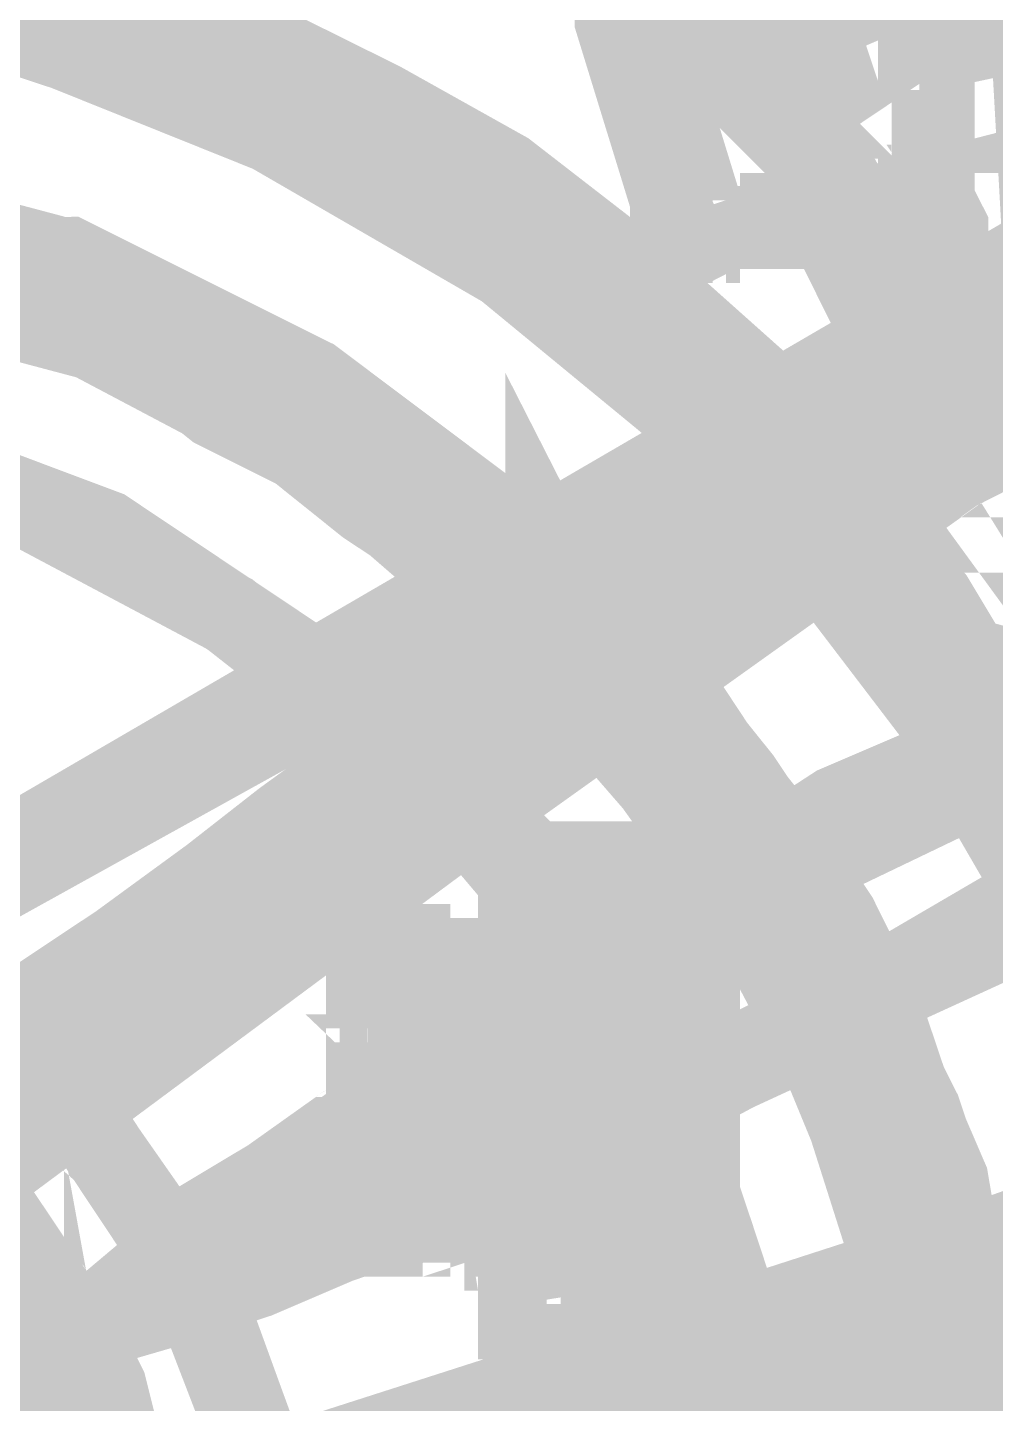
# Model space of a CAD drawing. Extents: x 0.1 to 11.6, y 0.3 to 16.2.
# Drawn here: x 8.1806 to 8.2975, y 14.7197 to 14.8859 of the extents above; entities that cross this region are included whole.
import ezdxf

# ---------------------------------------------------------------- set-up
doc = ezdxf.new("R2010")
doc.units = 0
doc.header["$MEASUREMENT"] = 0

msp = doc.modelspace()

# ---------------------------------------------------------------- linework, layer by layer
at = {"color": 0, "const_width": 0.01}
for points in [[(8.28, 14.915), (8.27832, 14.91), (8.27832, 14.9117), (8.27832, 14.9133), (8.27832, 14.915), (8.27832, 14.9167), (8.27832, 14.9183), (8.27832, 14.92), (8.28, 14.915)], [(8.32497, 14.8817), (8.32497, 14.8867), (8.31836, 14.89), (8.31999, 14.8883), (8.32167, 14.8867), (8.32335, 14.885), (8.32335, 14.8833), (8.32497, 14.8817)], [(8.32497, 14.875), (8.31836, 14.8733), (8.31999, 14.8733), (8.32167, 14.8733), (8.32167, 14.875), (8.32335, 14.875), (8.32335, 14.8767), (8.32335, 14.8783), (8.32497, 14.88), (8.32497, 14.8817), (8.32497, 14.875)], [(8.25999, 14.8617), (8.25999, 14.86), (8.26167, 14.86), (8.25999, 14.86), (8.25999, 14.8617)], [(8.30664, 14.8283), (8.31332, 14.8317), (8.31168, 14.8317), (8.31, 14.83), (8.31, 14.8283), (8.30832, 14.8283), (8.30832, 14.8267), (8.30664, 14.8267), (8.30664, 14.825), (8.30664, 14.8233), (8.30664, 14.8217), (8.30664, 14.82), (8.30832, 14.8183), (8.31, 14.8167), (8.31, 14.815), (8.31168, 14.815), (8.31332, 14.815), (8.30664, 14.8167), (8.30664, 14.8233), (8.30664, 14.8283)], [(8.24333, 14.78), (8.24164, 14.78), (8.24001, 14.78), (8.24001, 14.7817), (8.24001, 14.7833), (8.24164, 14.7833), (8.24164, 14.785), (8.24333, 14.7833), (8.24501, 14.7833), (8.24501, 14.7817), (8.24501, 14.78), (8.24333, 14.78)], [(8.24001, 14.775), (8.24001, 14.78), (8.24001, 14.7783), (8.24164, 14.7783), (8.24333, 14.7783), (8.24501, 14.78), (8.24501, 14.7817), (8.24501, 14.7833), (8.24501, 14.785), (8.24669, 14.785), (8.24832, 14.785), (8.25, 14.785), (8.25, 14.7833), (8.25, 14.775), (8.25, 14.7733), (8.24832, 14.7733), (8.24501, 14.7733), (8.24001, 14.7733), (8.24001, 14.775)], [(8.22499, 14.77), (8.22499, 14.7717), (8.22667, 14.7717), (8.22667, 14.7733), (8.22331, 14.7733), (8.22168, 14.7733), (8.22168, 14.7717), (8.22331, 14.7717), (8.22331, 14.77), (8.22168, 14.77), (8.22168, 14.7717), (8.22168, 14.7733), (8.22168, 14.775), (8.22331, 14.775), (8.22499, 14.775), (8.22667, 14.775), (8.22667, 14.7733), (8.22835, 14.7733), (8.22835, 14.7717), (8.22835, 14.77), (8.22667, 14.77), (8.22499, 14.77)], [(8.23335, 14.7633), (8.23503, 14.765), (8.23503, 14.7633), (8.23503, 14.7617), (8.23335, 14.7617), (8.23167, 14.7617), (8.23335, 14.7633)], [(8.23335, 14.7633), (8.23167, 14.7633), (8.23167, 14.765), (8.23335, 14.7633)], [(8.23335, 14.7683), (8.23167, 14.7683), (8.22999, 14.7683), (8.22999, 14.77), (8.23335, 14.77), (8.23335, 14.7717), (8.23167, 14.7717), (8.22999, 14.7717), (8.22999, 14.7733), (8.23335, 14.7733), (8.23503, 14.7733), (8.23503, 14.7717), (8.23503, 14.77), (8.23503, 14.7683), (8.23335, 14.7683), (8.23503, 14.7683), (8.23503, 14.7667), (8.23335, 14.7667), (8.23167, 14.7667), (8.22999, 14.7667), (8.22999, 14.7683), (8.23335, 14.7683)], [(8.24501, 14.7717), (8.24669, 14.7717), (8.24669, 14.77), (8.24669, 14.7717), (8.24501, 14.7717)], [(8.22667, 14.7617), (8.22499, 14.7617), (8.22499, 14.7633), (8.22667, 14.7617)], [(8.25, 14.77), (8.25, 14.7683), (8.25, 14.7667), (8.25, 14.765), (8.24832, 14.7633), (8.24669, 14.7633), (8.24501, 14.7633), (8.24501, 14.765), (8.24501, 14.7633), (8.24333, 14.7633), (8.24164, 14.7633), (8.24001, 14.7633), (8.24001, 14.765), (8.24001, 14.7683), (8.24001, 14.77), (8.24501, 14.77), (8.25, 14.77)], [(8.24669, 14.77), (8.24501, 14.77), (8.24669, 14.77)], [(8.22331, 14.7683), (8.22168, 14.7683), (8.22168, 14.7667), (8.22168, 14.765), (8.22168, 14.7667), (8.22168, 14.7683), (8.22331, 14.7683), (8.22499, 14.7683), (8.22667, 14.7683), (8.22667, 14.7667), (8.22499, 14.7667), (8.22499, 14.765), (8.22331, 14.765), (8.22331, 14.7667), (8.22331, 14.7683)], [(8.22331, 14.7667), (8.22331, 14.7683), (8.22499, 14.7683), (8.22499, 14.7667), (8.22331, 14.7667)], [(8.23665, 14.7683), (8.23833, 14.7683), (8.23665, 14.7683)], [(8.23833, 14.7683), (8.23833, 14.7667), (8.23665, 14.7667), (8.23833, 14.7667), (8.23833, 14.7683)], [(8.24333, 14.7683), (8.24164, 14.7683), (8.24164, 14.7667), (8.24164, 14.765), (8.24333, 14.765), (8.24333, 14.7667), (8.24501, 14.7667), (8.24501, 14.7683), (8.24333, 14.7683)], [(8.24832, 14.7667), (8.24832, 14.7683), (8.24669, 14.7683), (8.24501, 14.7683), (8.24501, 14.7667), (8.24669, 14.7667), (8.24832, 14.7667)], [(8.22331, 14.7633), (8.22168, 14.7633), (8.22168, 14.765), (8.22331, 14.765), (8.22667, 14.765), (8.22667, 14.7633), (8.22499, 14.7633), (8.22331, 14.7633)], [(8.22331, 14.7567), (8.22499, 14.7567), (8.22331, 14.7567), (8.22499, 14.7567), (8.22667, 14.7583), (8.22667, 14.7567), (8.22499, 14.7567), (8.22667, 14.7567), (8.22667, 14.755), (8.22499, 14.755), (8.22168, 14.755), (8.22168, 14.7567), (8.22331, 14.7567)], [(8.23167, 14.7633), (8.23335, 14.7617), (8.23167, 14.7633)], [(8.23665, 14.7633), (8.23665, 14.7617), (8.23503, 14.7617), (8.23665, 14.7617), (8.23665, 14.7633)], [(8.23833, 14.7633), (8.23833, 14.7617), (8.23833, 14.7633)], [(8.23167, 14.7617), (8.23335, 14.7617), (8.23167, 14.7617)], [(8.23503, 14.7617), (8.23335, 14.7617), (8.23503, 14.7617)], [(8.23503, 14.7617), (8.23503, 14.76), (8.23503, 14.7617)], [(8.23665, 14.76), (8.23665, 14.7617), (8.23665, 14.76)], [(8.23833, 14.7617), (8.23665, 14.76), (8.23833, 14.7617)], [(8.24001, 14.76), (8.24001, 14.7617), (8.24501, 14.7617), (8.25, 14.7617), (8.25, 14.76), (8.24501, 14.76), (8.24001, 14.76)], [(8.24001, 14.76), (8.24001, 14.7617), (8.24164, 14.7617), (8.24333, 14.7617), (8.24164, 14.7617), (8.24001, 14.7617), (8.24001, 14.76)], [(8.24333, 14.7617), (8.24164, 14.76), (8.24333, 14.7617)], [(8.24333, 14.76), (8.24333, 14.7617), (8.24333, 14.76)], [(8.24333, 14.7617), (8.24501, 14.7617), (8.24333, 14.7617)], [(8.24501, 14.7617), (8.24669, 14.7617), (8.24669, 14.76), (8.24669, 14.7617), (8.24501, 14.7617)], [(8.22999, 14.7567), (8.23167, 14.7567), (8.22999, 14.7567), (8.22999, 14.7583), (8.22999, 14.76), (8.23167, 14.76), (8.23335, 14.76), (8.23503, 14.76), (8.23503, 14.7583), (8.23503, 14.7567), (8.23665, 14.7567), (8.23335, 14.7567), (8.22999, 14.7567)], [(8.23335, 14.76), (8.23167, 14.76), (8.23335, 14.76)], [(8.23503, 14.76), (8.23335, 14.76), (8.23503, 14.76)], [(8.24164, 14.7583), (8.24001, 14.76), (8.24164, 14.7583)], [(8.24164, 14.76), (8.24333, 14.76), (8.24164, 14.76)], [(8.24669, 14.76), (8.24669, 14.7583), (8.24669, 14.76)], [(8.23335, 14.7583), (8.23335, 14.7567), (8.23167, 14.7567), (8.23167, 14.7583), (8.23335, 14.7583)], [(8.23665, 14.7583), (8.23833, 14.7583), (8.23665, 14.7583)], [(8.23833, 14.7583), (8.23833, 14.7567), (8.23665, 14.7567), (8.23833, 14.7567), (8.23833, 14.7583)], [(8.24164, 14.7533), (8.24164, 14.7517), (8.24164, 14.75), (8.24001, 14.7483), (8.24001, 14.7517), (8.24001, 14.7533), (8.24001, 14.755), (8.24164, 14.755), (8.24333, 14.755), (8.24501, 14.755), (8.24669, 14.755), (8.24669, 14.7533), (8.24501, 14.7517), (8.24501, 14.7533), (8.24333, 14.7533), (8.24164, 14.7533)], [(8.24001, 14.7567), (8.24001, 14.7583), (8.24501, 14.7583), (8.24669, 14.7583), (8.24669, 14.7567), (8.24333, 14.7567), (8.24001, 14.7567)], [(8.24333, 14.7583), (8.24164, 14.7583), (8.24333, 14.7583)], [(8.24501, 14.7583), (8.24333, 14.7583), (8.24501, 14.7583)], [(8.24669, 14.7583), (8.24501, 14.7583), (8.24669, 14.7583)], [(8.25, 14.7583), (8.25, 14.7567), (8.24832, 14.7567), (8.24832, 14.7583), (8.25, 14.7583)], [(8.23335, 14.755), (8.23167, 14.755), (8.23167, 14.7533), (8.23167, 14.7517), (8.22999, 14.7517), (8.22999, 14.7533), (8.22999, 14.755), (8.23167, 14.755), (8.23167, 14.7567), (8.23335, 14.7567), (8.23335, 14.755), (8.23503, 14.755), (8.23503, 14.7533), (8.23503, 14.7517), (8.23335, 14.7517), (8.23335, 14.7533), (8.23335, 14.755)], [(8.23167, 14.7567), (8.23335, 14.7567), (8.23503, 14.7567), (8.23167, 14.7567)], [(8.23503, 14.7567), (8.23665, 14.7567), (8.23503, 14.7567)], [(8.23665, 14.7567), (8.23833, 14.755), (8.23665, 14.7567)], [(8.24001, 14.755), (8.24164, 14.755), (8.24164, 14.7567), (8.24164, 14.755), (8.24001, 14.755)], [(8.23335, 14.7533), (8.23335, 14.755), (8.23335, 14.7533)], [(8.23503, 14.7533), (8.23665, 14.7533), (8.23665, 14.755), (8.23665, 14.7533), (8.23503, 14.7533)], [(8.23833, 14.755), (8.23665, 14.7533), (8.23833, 14.755)], [(8.24333, 14.7533), (8.24164, 14.7533), (8.24001, 14.7533), (8.24001, 14.755), (8.24001, 14.7533), (8.24164, 14.7533), (8.24333, 14.7533)], [(8.24333, 14.755), (8.24164, 14.755), (8.24333, 14.755)], [(8.24501, 14.755), (8.24333, 14.755), (8.24501, 14.755)], [(8.24669, 14.755), (8.24669, 14.7533), (8.24501, 14.7533), (8.24669, 14.7533), (8.24669, 14.755)], [(8.22331, 14.7533), (8.22499, 14.7533), (8.22667, 14.7517), (8.22667, 14.75), (8.22499, 14.75), (8.22331, 14.75), (8.22168, 14.75), (8.22168, 14.7517), (8.22168, 14.7533), (8.22331, 14.7533), (8.22331, 14.7517), (8.22331, 14.7533)], [(8.22168, 14.7517), (8.22168, 14.7533), (8.22168, 14.7517), (8.22331, 14.7517), (8.22168, 14.7517)], [(8.23167, 14.7467), (8.23167, 14.7483), (8.23335, 14.7483), (8.23167, 14.7467)], [(8.24501, 14.7533), (8.24333, 14.7533), (8.24501, 14.7533)], [(8.22499, 14.7517), (8.22331, 14.7517), (8.22499, 14.7517)], [(8.24501, 14.7517), (8.24669, 14.7517), (8.24501, 14.7517)], [(8.24001, 14.73), (8.24001, 14.7333), (8.24001, 14.735), (8.24001, 14.7367), (8.24164, 14.7367), (8.24333, 14.7367), (8.24501, 14.7367), (8.24669, 14.735), (8.24669, 14.7333), (8.24669, 14.7317), (8.24669, 14.73), (8.24501, 14.73), (8.24333, 14.73), (8.24164, 14.7333), (8.24164, 14.73), (8.24001, 14.73)], [(8.24333, 14.75), (8.24164, 14.75), (8.24333, 14.75)], [(8.24333, 14.75), (8.24501, 14.75), (8.24333, 14.75)], [(8.24669, 14.75), (8.24669, 14.7483), (8.24669, 14.75)], [(8.22168, 14.7483), (8.22331, 14.7483), (8.22667, 14.7483), (8.22667, 14.7467), (8.22499, 14.7467), (8.22667, 14.745), (8.22499, 14.745), (8.22168, 14.745), (8.22331, 14.745), (8.22499, 14.745), (8.22499, 14.7467), (8.22331, 14.7467), (8.22168, 14.7467), (8.22168, 14.7483)], [(8.22168, 14.7417), (8.22, 14.7417), (8.22, 14.7433), (8.22168, 14.7433), (8.22331, 14.7433), (8.22667, 14.745), (8.22667, 14.7433), (8.22168, 14.7417)], [(8.23335, 14.7467), (8.22999, 14.7467), (8.22999, 14.7483), (8.23335, 14.7483), (8.23503, 14.7483), (8.23503, 14.7467), (8.23503, 14.7483), (8.23665, 14.7483), (8.23503, 14.7467), (8.23335, 14.7467)], [(8.23503, 14.7483), (8.23665, 14.7483), (8.23503, 14.7483)], [(8.24001, 14.7417), (8.24001, 14.7433), (8.24164, 14.745), (8.24333, 14.745), (8.24501, 14.745), (8.24669, 14.745), (8.24669, 14.7433), (8.24669, 14.7417), (8.24501, 14.7433), (8.24333, 14.7433), (8.24164, 14.7417), (8.24001, 14.7417)], [(8.24001, 14.745), (8.24001, 14.7467), (8.24001, 14.7483), (8.24501, 14.7483), (8.25, 14.7483), (8.25, 14.7467), (8.25, 14.745), (8.24001, 14.745)], [(8.24669, 14.7483), (8.24501, 14.7483), (8.24669, 14.7483)], [(8.23503, 14.7467), (8.23665, 14.7467), (8.23503, 14.7467)], [(8.23833, 14.7467), (8.23833, 14.745), (8.23665, 14.745), (8.23833, 14.745), (8.23833, 14.7467)], [(8.23665, 14.7467), (8.23665, 14.745), (8.23665, 14.7467)], [(8.24669, 14.7467), (8.24669, 14.745), (8.24501, 14.745), (8.24669, 14.745), (8.24669, 14.7467)], [(8.24501, 14.745), (8.24501, 14.7467), (8.24501, 14.745)], [(8.24501, 14.7467), (8.24669, 14.7467), (8.24501, 14.7467)], [(8.23503, 14.7433), (8.23503, 14.7417), (8.23335, 14.7417), (8.23167, 14.7417), (8.22999, 14.7417), (8.22999, 14.7433), (8.23335, 14.7433), (8.23335, 14.745), (8.23503, 14.745), (8.23503, 14.7433)], [(8.23167, 14.745), (8.22999, 14.745), (8.23167, 14.745)], [(8.23335, 14.7433), (8.23335, 14.745), (8.23335, 14.7433)], [(8.23665, 14.745), (8.23503, 14.745), (8.23665, 14.745)], [(8.23665, 14.7433), (8.23833, 14.7433), (8.23833, 14.7417), (8.24001, 14.7417), (8.23833, 14.7433), (8.23665, 14.7433)], [(8.23503, 14.7433), (8.23335, 14.7433), (8.23503, 14.7433)], [(8.24501, 14.7417), (8.24501, 14.7433), (8.24501, 14.7417)], [(8.23167, 14.74), (8.23167, 14.7417), (8.23335, 14.7417), (8.23167, 14.7417), (8.23167, 14.74)], [(8.23503, 14.7417), (8.23335, 14.7417), (8.23503, 14.7417)], [(8.24001, 14.7417), (8.24001, 14.74), (8.23833, 14.74), (8.23833, 14.7383), (8.23665, 14.7383), (8.23503, 14.7383), (8.23665, 14.7383), (8.23833, 14.74), (8.24001, 14.74), (8.24001, 14.7417)], [(8.23833, 14.74), (8.23833, 14.7417), (8.23833, 14.74)], [(8.23335, 14.7383), (8.23335, 14.74), (8.23167, 14.74), (8.23335, 14.74), (8.23335, 14.7383)], [(8.23335, 14.74), (8.23665, 14.74), (8.23335, 14.74)], [(8.23665, 14.74), (8.23833, 14.74), (8.23665, 14.74)], [(8.24001, 14.7383), (8.24001, 14.74), (8.24501, 14.74), (8.25, 14.74), (8.25, 14.7383), (8.24501, 14.7383), (8.24001, 14.7383)], [(8.23503, 14.7383), (8.23335, 14.7383), (8.23503, 14.7383)], [(8.24501, 14.7317), (8.24501, 14.7333), (8.24501, 14.7317)]]:
    msp.add_lwpolyline(points, close=True, dxfattribs=at)
for points in [[(8.27832, 14.9083), (8.27832, 14.91), (8.28, 14.905)], [(8.17503, 14.7483), (8.34999, 14.8733), (8.34999, 14.8767), (8.34999, 14.88), (8.34999, 14.8833), (8.34999, 14.885), (8.34999, 14.88), (8.35667, 14.8767), (8.35335, 14.8783), (8.34999, 14.88), (8.35667, 14.885), (8.35335, 14.8817), (8.34999, 14.88), (8.29833, 14.85), (8.27832, 14.8367), (8.25999, 14.8233), (8.24333, 14.8117), (8.22835, 14.8017), (8.215, 14.7917), (8.19, 14.7733), (8.16835, 14.7567)], [(8.33501, 14.8767), (8.33333, 14.9183), (8.33165, 14.9167), (8.33003, 14.9167), (8.32835, 14.9167), (8.32667, 14.915), (8.32335, 14.9133), (8.31836, 14.91), (8.315, 14.9083), (8.31332, 14.9067), (8.31, 14.905), (8.30832, 14.9017), (8.30501, 14.9), (8.30333, 14.8983), (8.30333, 14.8967), (8.30165, 14.895), (8.30165, 14.8933), (8.30165, 14.8917), (8.30165, 14.89), (8.30333, 14.86)], [(8.28999, 14.8833), (8.31332, 14.8883), (8.315, 14.8883), (8.31836, 14.89), (8.31999, 14.8917), (8.32167, 14.8933), (8.32335, 14.895), (8.32335, 14.8967), (8.32497, 14.9), (8.32497, 14.9017)], [(7.91835, 14.695), (7.91997, 14.695), (7.92333, 14.73), (7.93164, 14.765), (7.94667, 14.7967), (7.96832, 14.8267), (7.99333, 14.8517), (8.02165, 14.8717), (8.05501, 14.8867), (8.09, 14.8967), (8.125, 14.9), (8.16, 14.8967), (8.19499, 14.8867), (8.22667, 14.8717), (8.25667, 14.8517), (8.28168, 14.8267), (8.30165, 14.7967), (8.31836, 14.765), (8.32667, 14.73), (8.33003, 14.695), (8.33165, 14.695)], [(8.28836, 14.8917), (8.28, 14.89), (8.27832, 14.8967), (8.28836, 14.8967), (8.28836, 14.8983)], [(8.17333, 14.895), (8.185, 14.89), (8.19667, 14.8867), (8.20833, 14.8817), (8.22, 14.8767), (8.22999, 14.8717), (8.24001, 14.8633), (8.25, 14.8567), (8.25999, 14.8483), (8.26833, 14.84), (8.26833, 14.8383)], [(8.13499, 14.8933), (8.16997, 14.8883), (8.20503, 14.8767), (8.23665, 14.8583), (8.26497, 14.835), (8.27333, 14.8267), (8.28168, 14.8167), (8.28836, 14.8067), (8.29497, 14.7967), (8.30165, 14.7867), (8.30664, 14.7767), (8.31, 14.765), (8.315, 14.7533), (8.31836, 14.7417), (8.31999, 14.7317)], [(8.27001, 14.84), (8.26833, 14.8433), (8.25331, 14.8567), (8.23833, 14.8683), (8.22331, 14.8767), (8.21001, 14.8833), (8.19667, 14.8883), (8.185, 14.8933)], [(8.29833, 14.8933), (8.28999, 14.8933), (8.28999, 14.865), (8.29167, 14.8617), (8.29167, 14.86), (8.29167, 14.8567), (8.29497, 14.855)], [(8.15668, 14.4983), (8.19168, 14.5067), (8.22331, 14.5217), (8.25331, 14.5433), (8.27832, 14.5683), (8.29833, 14.5983), (8.31332, 14.6317), (8.32167, 14.6667), (8.32335, 14.7017), (8.31836, 14.7383), (8.30832, 14.7717), (8.28999, 14.8033), (8.26833, 14.8317), (8.24164, 14.855), (8.21001, 14.8733), (8.17665, 14.8867), (8.14165, 14.8917)], [(8.29167, 14.8517), (8.28168, 14.8667), (8.28, 14.8667), (8.28, 14.8683), (8.25836, 14.89), (8.25667, 14.8917), (8.25499, 14.8917), (8.25331, 14.89), (8.25168, 14.89), (8.25168, 14.8883), (8.25168, 14.8867), (8.25836, 14.865)], [(8.28999, 14.8917), (8.28331, 14.89), (8.28168, 14.89), (8.28, 14.89), (8.28, 14.8883), (8.26833, 14.8833), (8.27165, 14.8767)], [(8.26497, 14.8617), (8.26167, 14.86), (8.25999, 14.86), (8.25999, 14.8617), (8.25836, 14.8617), (8.25836, 14.865), (8.25836, 14.8633), (8.25999, 14.8617), (8.26167, 14.8617), (8.26335, 14.8617), (8.26497, 14.8617), (8.27501, 14.8617), (8.27669, 14.8617), (8.27832, 14.86), (8.28331, 14.85), (8.28668, 14.8517), (8.28, 14.8617), (8.27832, 14.8617), (8.27832, 14.8633), (8.27669, 14.8633), (8.27501, 14.8633), (8.26497, 14.8633), (8.26335, 14.8633), (8.26167, 14.8633), (8.26167, 14.865), (8.25499, 14.8867), (8.25499, 14.8883), (8.25667, 14.8883), (8.25667, 14.89), (8.25667, 14.8883), (8.27832, 14.8667), (8.27832, 14.865), (8.28, 14.865), (8.28836, 14.85)], [(8.09831, 14.74), (8.34169, 14.8817), (8.34999, 14.885), (8.34999, 14.875), (8.34999, 14.865), (8.34999, 14.8533), (8.34999, 14.8433), (8.34999, 14.83), (8.34999, 14.8183), (8.34999, 14.83), (8.34999, 14.8417), (8.34999, 14.8533), (8.34999, 14.865), (8.34999, 14.875), (8.34999, 14.885), (8.34831, 14.8883), (8.34169, 14.8883)], [(8.35667, 14.8883), (8.34999, 14.885), (8.34332, 14.88), (8.16835, 14.7567), (8.15831, 14.745), (8.15332, 14.7317), (8.155, 14.7183), (8.16336, 14.705), (8.17503, 14.6967), (8.18832, 14.6933)], [(8.16835, 14.7567), (8.22835, 14.8), (8.28836, 14.8417), (8.34999, 14.885), (8.35499, 14.8883)], [(8.15668, 14.7167), (8.15668, 14.7183), (8.155, 14.725), (8.155, 14.73), (8.15668, 14.7367), (8.15831, 14.7417), (8.16, 14.7467), (8.16499, 14.7517), (8.16835, 14.755), (8.34999, 14.885)], [(8.28999, 14.885), (8.285, 14.8833), (8.28331, 14.8833), (8.28331, 14.8817), (8.27333, 14.875)], [(8.34999, 14.88), (8.28999, 14.845), (8.26833, 14.83), (8.24832, 14.8167), (8.22999, 14.8033), (8.21164, 14.79), (8.19667, 14.7783), (8.18164, 14.7683), (8.16667, 14.7567)], [(8.34169, 14.8817), (8.25331, 14.82), (8.16667, 14.7567), (8.15668, 14.7467), (8.15169, 14.7333), (8.15332, 14.7183), (8.16168, 14.705), (8.17333, 14.6967), (8.18668, 14.695)], [(8.34999, 14.8733), (8.29167, 14.8317), (8.23335, 14.79), (8.17503, 14.7467), (8.17333, 14.75), (8.17165, 14.7517), (8.16835, 14.755), (8.16667, 14.7567), (8.16835, 14.7567), (8.15831, 14.745), (8.155, 14.7333), (8.155, 14.7183), (8.16168, 14.7067), (8.17333, 14.6983), (8.18668, 14.6967)], [(8.15169, 14.8667), (8.18332, 14.8583), (8.215, 14.8433), (8.24164, 14.8233), (8.215, 14.8433), (8.185, 14.8583), (8.15169, 14.8667)], [(8.25999, 14.865), (8.26167, 14.865)], [(8.25836, 14.8617), (8.25999, 14.8617), (8.26167, 14.8617), (8.26167, 14.86)], [(8.26167, 14.86), (8.25999, 14.86), (8.25999, 14.8617)], [(8.29167, 14.7183), (8.29167, 14.7217), (8.28836, 14.7333), (8.28668, 14.7433), (8.28168, 14.755), (8.27832, 14.765), (8.27333, 14.775), (8.26665, 14.7833), (8.26167, 14.7933), (8.25499, 14.8017), (8.24669, 14.81), (8.23833, 14.8183), (8.23665, 14.82), (8.21164, 14.8383), (8.18164, 14.8533), (8.15169, 14.86)], [(8.16835, 14.86), (8.17833, 14.855), (8.18832, 14.8517), (8.19835, 14.8483), (8.21001, 14.8417), (8.21832, 14.8367), (8.22667, 14.8283), (8.23503, 14.8233), (8.23665, 14.8217)], [(8.26167, 14.86), (8.26335, 14.86)], [(8.26497, 14.86), (8.26665, 14.86)], [(8.15668, 14.5317), (8.18832, 14.54), (8.21669, 14.5567), (8.24164, 14.5767), (8.26335, 14.6017), (8.27832, 14.63), (8.28836, 14.6617), (8.29167, 14.695), (8.28836, 14.7267), (8.27832, 14.7583), (8.26335, 14.7867), (8.24164, 14.8117), (8.21669, 14.8333), (8.18832, 14.8483), (8.15668, 14.8567)], [(8.23335, 14.8183), (8.23167, 14.8217), (8.22168, 14.8283), (8.21332, 14.835), (8.20335, 14.84), (8.19499, 14.8467), (8.185, 14.85), (8.17333, 14.8533)], [(8.17503, 14.8533), (8.18668, 14.85), (8.19667, 14.8467), (8.20665, 14.84), (8.215, 14.835), (8.22336, 14.8283), (8.23335, 14.8217), (8.23503, 14.82)], [(8.29665, 14.8533), (8.29833, 14.8517), (8.30165, 14.8517), (8.30501, 14.8517), (8.30832, 14.8517)], [(8.29167, 14.8517), (8.31332, 14.8167)], [(8.09999, 14.74), (8.29833, 14.85)], [(8.28836, 14.85), (8.31, 14.815), (8.315, 14.81), (8.32167, 14.81), (8.32835, 14.815), (8.33003, 14.82), (8.33003, 14.8217)], [(8.32667, 14.735), (8.32497, 14.745), (8.31999, 14.76), (8.315, 14.775), (8.30832, 14.79), (8.29665, 14.81), (8.28331, 14.8283), (8.27165, 14.84)], [(8.29833, 14.6867), (8.29665, 14.72), (8.29665, 14.7217), (8.29497, 14.7333), (8.29167, 14.745), (8.28836, 14.755), (8.28331, 14.765), (8.27832, 14.775), (8.27333, 14.785), (8.26665, 14.795), (8.25999, 14.8033), (8.25331, 14.8117), (8.24501, 14.82), (8.24333, 14.8233), (8.24333, 14.8217), (8.25168, 14.815), (8.25836, 14.8067), (8.26497, 14.7967), (8.27165, 14.7883), (8.27832, 14.7783), (8.28331, 14.7683), (8.28668, 14.7583), (8.29167, 14.7467), (8.29335, 14.7367), (8.29665, 14.725), (8.29665, 14.7217), (8.29665, 14.715), (8.29833, 14.7033)], [(8.32667, 14.735), (8.31836, 14.7633), (8.30501, 14.7917), (8.28999, 14.8167), (8.27001, 14.8383)], [(8.15332, 14.5517), (8.18001, 14.56), (8.20503, 14.5733), (8.22835, 14.5917), (8.24669, 14.6133), (8.25999, 14.6383), (8.26833, 14.665), (8.27001, 14.695), (8.26833, 14.7233), (8.25999, 14.75), (8.24669, 14.775), (8.22835, 14.7967), (8.20503, 14.815), (8.18001, 14.8283), (8.15332, 14.8367)], [(8.215, 14.8083), (8.19, 14.825), (8.16336, 14.835)], [(8.29335, 14.7183), (8.28668, 14.7467), (8.27501, 14.7733), (8.25836, 14.7983), (8.23833, 14.82)], [(8.24001, 14.7667), (8.24001, 14.7683), (8.24164, 14.7683), (8.24333, 14.7683), (8.24501, 14.77), (8.27832, 14.7917), (8.31332, 14.8067), (8.34999, 14.8183), (8.34999, 14.815), (8.34999, 14.8083), (8.34999, 14.7917), (8.34999, 14.7767), (8.34999, 14.7617), (8.34999, 14.7483), (8.34999, 14.7467), (8.35499, 14.745)], [(8.35667, 14.8183), (8.34999, 14.8183), (8.30664, 14.8), (8.26497, 14.78), (8.22499, 14.755), (8.18668, 14.7283), (8.18332, 14.7333), (8.18001, 14.7383), (8.17665, 14.7433), (8.17503, 14.7467)], [(8.17503, 14.7483), (8.17665, 14.7433), (8.18001, 14.7383), (8.18332, 14.7333), (8.18668, 14.7283), (8.22999, 14.7433), (8.27165, 14.7633), (8.31168, 14.7867), (8.34999, 14.8133), (8.34999, 14.8117), (8.34999, 14.8083)], [(8.28999, 14.7167), (8.28331, 14.745), (8.27165, 14.7733), (8.25499, 14.7967), (8.23503, 14.8183)], [(8.28999, 14.7167), (8.28331, 14.7467), (8.27165, 14.7733), (8.25667, 14.7967), (8.23665, 14.8183)], [(8.17333, 14.7117), (8.18001, 14.7067), (8.18668, 14.705), (8.19499, 14.7067), (8.24669, 14.7233), (8.29833, 14.74), (8.34999, 14.7583), (8.34999, 14.77), (8.34999, 14.7833), (8.34999, 14.7983), (8.34999, 14.8133), (8.35667, 14.8133), (8.34999, 14.8133)], [(8.31999, 14.81), (8.31, 14.805), (8.29833, 14.8), (8.28668, 14.7933), (8.27333, 14.7867), (8.25836, 14.7783)], [(8.21669, 14.8067), (8.22499, 14.8), (8.23167, 14.7933), (8.23833, 14.785), (8.24501, 14.7767), (8.25, 14.7683), (8.25499, 14.7583), (8.25999, 14.75), (8.26335, 14.74), (8.26665, 14.73), (8.26833, 14.72), (8.27001, 14.71), (8.27001, 14.7067)], [(8.19336, 14.71), (8.19168, 14.715), (8.19, 14.7217), (8.18668, 14.7283), (8.19336, 14.7333), (8.19997, 14.7383), (8.20833, 14.7433), (8.21164, 14.7467), (8.215, 14.7483), (8.21669, 14.75), (8.21832, 14.75), (8.22168, 14.7533), (8.22499, 14.755), (8.22835, 14.7567), (8.22999, 14.7583), (8.23335, 14.76), (8.23503, 14.7617), (8.23833, 14.7633), (8.24001, 14.765), (8.24164, 14.7667), (8.24333, 14.7667), (8.24501, 14.7683), (8.24669, 14.77), (8.24832, 14.77), (8.26167, 14.7783), (8.27165, 14.7833), (8.28, 14.7883), (8.28836, 14.7933), (8.29167, 14.795), (8.29665, 14.7967), (8.30165, 14.8), (8.30501, 14.8017)], [(8.19336, 14.71), (8.19168, 14.715), (8.19, 14.7217), (8.18668, 14.7283), (8.22999, 14.7433), (8.27333, 14.7633), (8.31332, 14.7867)], [(8.315, 14.7867), (8.30003, 14.7767), (8.28168, 14.7683), (8.25999, 14.7567), (8.25836, 14.7567), (8.25499, 14.7567), (8.25168, 14.7567), (8.25168, 14.755)], [(8.31, 14.785), (8.29833, 14.7783), (8.28331, 14.77), (8.26665, 14.7617), (8.24669, 14.7533), (8.24669, 14.75), (8.24669, 14.7483), (8.24501, 14.7483), (8.24501, 14.7517), (8.24164, 14.75), (8.24164, 14.7483), (8.24001, 14.7483), (8.23665, 14.7483), (8.23665, 14.7467), (8.23503, 14.7467), (8.23335, 14.7467), (8.23167, 14.745), (8.23503, 14.745), (8.23335, 14.745), (8.23167, 14.745), (8.22999, 14.745), (8.22667, 14.7433), (8.22331, 14.7417), (8.22168, 14.7417), (8.22331, 14.7417), (8.22667, 14.7417), (8.22667, 14.74), (8.22331, 14.74), (8.22168, 14.7417), (8.20335, 14.7333), (8.18668, 14.7283), (8.185, 14.73), (8.18332, 14.7333), (8.18164, 14.735), (8.17833, 14.7383), (8.17503, 14.7433)], [(8.25168, 14.7833), (8.25331, 14.7833)], [(8.25331, 14.7833), (8.25331, 14.78)], [(8.25331, 14.7783), (8.25331, 14.78), (8.25331, 14.7833)], [(8.25331, 14.7783), (8.25499, 14.7833)], [(8.25667, 14.7833), (8.25499, 14.7833), (8.25331, 14.7783)], [(8.25667, 14.7833), (8.25836, 14.7833)], [(8.25836, 14.7817), (8.25836, 14.7833), (8.25667, 14.7833)], [(8.25836, 14.7817), (8.25836, 14.7783), (8.25836, 14.7817), (8.25836, 14.7833)], [(8.25499, 14.77), (8.25331, 14.7717), (8.25168, 14.7733), (8.25168, 14.77)], [(8.25667, 14.7817), (8.25499, 14.7783), (8.25667, 14.7783)], [(8.25667, 14.7817), (8.25499, 14.7783)], [(8.25667, 14.7817), (8.25836, 14.7817)], [(8.25667, 14.7817), (8.25836, 14.7817)], [(8.25667, 14.78), (8.25667, 14.7817)], [(8.25331, 14.7783), (8.25331, 14.78)], [(8.25667, 14.7783), (8.25667, 14.78)], [(8.25499, 14.7783), (8.25667, 14.7783)], [(8.25836, 14.7783), (8.25667, 14.7767)], [(8.25667, 14.7767), (8.25836, 14.7767), (8.25836, 14.7783)], [(8.25836, 14.7783), (8.25999, 14.7783)], [(8.25836, 14.7783), (8.25999, 14.7783)], [(8.25836, 14.7783), (8.25836, 14.7767)], [(8.19835, 14.6967), (8.27333, 14.72), (8.34999, 14.7467), (8.14833, 14.65)], [(8.25331, 14.7767), (8.25168, 14.7767)], [(8.25168, 14.7767), (8.25331, 14.7767)], [(8.25499, 14.775), (8.25168, 14.7733), (8.25168, 14.775)], [(8.25667, 14.7767), (8.25499, 14.7767), (8.25331, 14.7767)], [(8.25836, 14.7767), (8.25667, 14.7767), (8.25499, 14.775)], [(8.24001, 14.765), (8.24001, 14.7667), (8.23665, 14.7633)], [(8.25168, 14.775), (8.25499, 14.775)], [(8.25499, 14.775), (8.25168, 14.775)], [(8.26167, 14.775), (8.26167, 14.7733), (8.25168, 14.7733)], [(8.26167, 14.7733), (8.26167, 14.775), (8.25499, 14.775)], [(8.25499, 14.775), (8.26167, 14.775)], [(8.15831, 14.7733), (8.17503, 14.7633), (8.19, 14.75), (8.20167, 14.7333), (8.20833, 14.715), (8.21001, 14.695), (8.21001, 14.6867), (8.21001, 14.6783), (8.20833, 14.6783)], [(8.22999, 14.7717), (8.23167, 14.7717), (8.23167, 14.7733)], [(8.23833, 14.7733), (8.23503, 14.7733), (8.23167, 14.7733), (8.23167, 14.7717), (8.22999, 14.7717)], [(8.23833, 14.7733), (8.23503, 14.7717), (8.23335, 14.7717)], [(8.23833, 14.7733), (8.24001, 14.7733)], [(8.25168, 14.7733), (8.24669, 14.77)], [(8.25168, 14.7733), (8.26167, 14.7733)], [(8.25499, 14.7683), (8.25331, 14.7683), (8.25168, 14.77), (8.25168, 14.7717), (8.25168, 14.7733)], [(8.25836, 14.7717), (8.25667, 14.7717), (8.25499, 14.77), (8.25168, 14.7733)], [(8.22168, 14.7717), (8.22331, 14.7717)], [(8.22168, 14.7717), (8.22331, 14.7717)], [(8.22168, 14.7717), (8.22331, 14.7717)], [(8.22331, 14.7717), (8.22499, 14.7717)], [(8.22331, 14.7717), (8.22499, 14.7717)], [(8.22667, 14.7717), (8.22835, 14.7717)], [(8.23167, 14.7717), (8.23335, 14.7717)], [(8.23833, 14.77), (8.23503, 14.77), (8.23167, 14.7717)], [(8.23167, 14.7717), (8.23503, 14.77)], [(8.23335, 14.7717), (8.23665, 14.7717), (8.23833, 14.7717)], [(8.23503, 14.7717), (8.23665, 14.7717)], [(8.23833, 14.7717), (8.23833, 14.77)], [(8.24001, 14.7717), (8.24333, 14.7717), (8.24501, 14.7717)], [(8.24001, 14.77), (8.24001, 14.7717)], [(8.25836, 14.77), (8.25836, 14.7717), (8.25667, 14.7717), (8.25499, 14.77)], [(8.25836, 14.7717), (8.25836, 14.77), (8.25667, 14.7683), (8.25499, 14.7683)], [(8.22168, 14.77), (8.22331, 14.77)], [(8.22168, 14.77), (8.22331, 14.77)], [(8.23167, 14.77), (8.22999, 14.77)], [(8.22999, 14.77), (8.23167, 14.77)], [(8.23167, 14.77), (8.22999, 14.77)], [(8.24501, 14.77), (8.24669, 14.77), (8.24333, 14.7683)], [(8.23335, 14.77), (8.23503, 14.77)], [(8.24001, 14.7683), (8.24164, 14.7683), (8.24001, 14.7683), (8.24001, 14.77)], [(8.24001, 14.77), (8.24333, 14.77), (8.24501, 14.77)], [(8.24669, 14.77), (8.24669, 14.7683), (8.24501, 14.7683)], [(8.24501, 14.77), (8.24669, 14.77)], [(8.24669, 14.7683), (8.24669, 14.77), (8.24501, 14.77)], [(8.25499, 14.7683), (8.25331, 14.7683), (8.25168, 14.77)], [(8.25499, 14.7683), (8.25667, 14.7683), (8.25836, 14.77)], [(8.16667, 14.7683), (8.18668, 14.755), (8.19997, 14.735), (8.20833, 14.7133), (8.20335, 14.7133), (8.19667, 14.7133), (8.19336, 14.7133), (8.18832, 14.7133), (8.18668, 14.7117), (8.18832, 14.7117), (8.19, 14.7117), (8.18832, 14.71), (8.18832, 14.7083)], [(8.19168, 14.71), (8.18832, 14.72), (8.18668, 14.7283), (8.19336, 14.7333), (8.20167, 14.7417), (8.21001, 14.7467), (8.22168, 14.755), (8.22168, 14.7567), (8.22331, 14.7567), (8.22168, 14.7567), (8.22168, 14.7583), (8.22331, 14.7583), (8.22499, 14.7583), (8.22499, 14.76), (8.22331, 14.76), (8.22168, 14.76), (8.22331, 14.76), (8.22667, 14.76), (8.22499, 14.76), (8.22499, 14.7583), (8.22667, 14.7583), (8.23167, 14.7617), (8.22999, 14.7617), (8.22999, 14.7633), (8.23167, 14.7633), (8.22999, 14.7633), (8.22999, 14.765), (8.23167, 14.765), (8.23335, 14.765), (8.23335, 14.7633), (8.23335, 14.765), (8.23503, 14.765), (8.24001, 14.7683)], [(8.22168, 14.7683), (8.22331, 14.7683)], [(8.22168, 14.7683), (8.22331, 14.7683)], [(8.22331, 14.7683), (8.22499, 14.7683)], [(8.22331, 14.7683), (8.22499, 14.7683)], [(8.22499, 14.7683), (8.22667, 14.7683)], [(8.23167, 14.7683), (8.23503, 14.7683), (8.23665, 14.7683)], [(8.23665, 14.7683), (8.23665, 14.7667), (8.23665, 14.7683), (8.23335, 14.7683), (8.23167, 14.7683)], [(8.23335, 14.7683), (8.23503, 14.7683)], [(8.24333, 14.7683), (8.24164, 14.7667)], [(8.24501, 14.7683), (8.24669, 14.7683)], [(8.25499, 14.7683), (8.25667, 14.7683)], [(8.25499, 14.7683), (8.25667, 14.7683)], [(8.23503, 14.7633), (8.23335, 14.7617), (8.23167, 14.7617), (8.23167, 14.76), (8.23167, 14.7617), (8.22, 14.7533), (8.20833, 14.745), (8.19667, 14.7367), (8.18668, 14.7283), (8.18164, 14.735), (8.17665, 14.7433), (8.17165, 14.75)], [(8.23167, 14.7667), (8.23335, 14.7667), (8.23503, 14.7667)], [(8.23167, 14.765), (8.23167, 14.7667)], [(8.23833, 14.7667), (8.23833, 14.765), (8.23503, 14.765), (8.23167, 14.765)], [(8.23665, 14.7667), (8.23833, 14.7667)], [(8.23833, 14.765), (8.23833, 14.7667), (8.23665, 14.7667)], [(8.24001, 14.7667), (8.24164, 14.7667), (8.24669, 14.7667)], [(8.24164, 14.7667), (8.24001, 14.7667)], [(8.24669, 14.765), (8.24333, 14.765), (8.24001, 14.765), (8.24001, 14.7667)], [(8.24001, 14.7667), (8.24164, 14.7667)], [(8.24001, 14.7667), (8.24164, 14.7667)], [(8.24669, 14.765), (8.24669, 14.7667), (8.24164, 14.7667)], [(8.24669, 14.7667), (8.24832, 14.7667)], [(8.24669, 14.7667), (8.24832, 14.7667)], [(8.24832, 14.765), (8.24669, 14.765), (8.24669, 14.7667)], [(8.24832, 14.7667), (8.24832, 14.765)], [(8.26167, 14.765), (8.25667, 14.765), (8.25168, 14.765), (8.25168, 14.7667)], [(8.26167, 14.7667), (8.25667, 14.7667), (8.25168, 14.7667), (8.25168, 14.765)], [(8.26167, 14.765), (8.26167, 14.7667), (8.25499, 14.7667), (8.25168, 14.7667)], [(8.26167, 14.7667), (8.26167, 14.765), (8.25499, 14.765), (8.25168, 14.765)], [(8.22331, 14.765), (8.22499, 14.765)], [(8.22999, 14.765), (8.23167, 14.765)], [(8.23335, 14.765), (8.23503, 14.765)], [(8.23503, 14.765), (8.23665, 14.765)], [(8.24669, 14.765), (8.24333, 14.765), (8.24001, 14.765)], [(8.24832, 14.765), (8.24669, 14.765)], [(8.25836, 14.755), (8.25836, 14.7567), (8.25667, 14.755)], [(8.23167, 14.7633), (8.23335, 14.7633)], [(8.23167, 14.7633), (8.23335, 14.7633)], [(8.23167, 14.7633), (8.23335, 14.7633)], [(8.23167, 14.7633), (8.23335, 14.7633)], [(8.23665, 14.7633), (8.23503, 14.7633), (8.23335, 14.7633), (8.23167, 14.7633)], [(8.23335, 14.7633), (8.23503, 14.7633)], [(8.23335, 14.7633), (8.23503, 14.7633)], [(8.23335, 14.7633), (8.23503, 14.7633)], [(8.23335, 14.7633), (8.23503, 14.7633)], [(8.23335, 14.7633), (8.23503, 14.7633)], [(8.23335, 14.7633), (8.23503, 14.7633)], [(8.23335, 14.7633), (8.23503, 14.7633)], [(8.23335, 14.7633), (8.23503, 14.7633)], [(8.23335, 14.7633), (8.23503, 14.7633)], [(8.23335, 14.7633), (8.23503, 14.7633)], [(8.23335, 14.7633), (8.23503, 14.7633)], [(8.23335, 14.7633), (8.23503, 14.7633)], [(8.23503, 14.7633), (8.23335, 14.7633)], [(8.23335, 14.7633), (8.23503, 14.7633)], [(8.23503, 14.7633), (8.23665, 14.7633)], [(8.23503, 14.7617), (8.23503, 14.7633)], [(8.23665, 14.7633), (8.23833, 14.7633)], [(8.23665, 14.7633), (8.23833, 14.7633)], [(8.23665, 14.7633), (8.23833, 14.7633)], [(8.23665, 14.7633), (8.23833, 14.7633)], [(8.23665, 14.7633), (8.23833, 14.7633)], [(8.23665, 14.7633), (8.23833, 14.7633)], [(8.23833, 14.7633), (8.23665, 14.7633)], [(8.23833, 14.7633), (8.23665, 14.7633)], [(8.25168, 14.7633), (8.25168, 14.76)], [(8.25331, 14.7633), (8.25168, 14.7633), (8.25168, 14.76)], [(8.25331, 14.7617), (8.25331, 14.7633), (8.25168, 14.7633)], [(8.25331, 14.7633), (8.25331, 14.7617)], [(8.25667, 14.7633), (8.25667, 14.7617)], [(8.25667, 14.7633), (8.25836, 14.7633)], [(8.25836, 14.76), (8.25836, 14.7633), (8.25667, 14.7633)], [(8.25836, 14.7633), (8.25836, 14.76)], [(8.22499, 14.7617), (8.22667, 14.7617)], [(8.22667, 14.7617), (8.22835, 14.7617)], [(8.22999, 14.7617), (8.23167, 14.7617)], [(8.23167, 14.7617), (8.23335, 14.7617)], [(8.23167, 14.7617), (8.23335, 14.7617)], [(8.23335, 14.7617), (8.23503, 14.7617)], [(8.23335, 14.7617), (8.23503, 14.7617)], [(8.23335, 14.7617), (8.23503, 14.7617)], [(8.23503, 14.7617), (8.23665, 14.7617)], [(8.23503, 14.7617), (8.23665, 14.7617)], [(8.23503, 14.7617), (8.23665, 14.7617)], [(8.23503, 14.7617), (8.23665, 14.7617)], [(8.23665, 14.7617), (8.23833, 14.7617)], [(8.23665, 14.7617), (8.23833, 14.7617)], [(8.24333, 14.7617), (8.24501, 14.7617)], [(8.24333, 14.7617), (8.24501, 14.7617)], [(8.24333, 14.7617), (8.24501, 14.7617)], [(8.24333, 14.7617), (8.24501, 14.7617)], [(8.24333, 14.7617), (8.24333, 14.76)], [(8.24501, 14.76), (8.24501, 14.7617), (8.24333, 14.7617)], [(8.24333, 14.7617), (8.24333, 14.76), (8.24501, 14.76)], [(8.25667, 14.7617), (8.25331, 14.7617)], [(8.25667, 14.7617), (8.25331, 14.7617)], [(8.14833, 14.6483), (8.31, 14.7317), (8.34999, 14.7517), (8.35335, 14.7483), (8.35667, 14.745), (8.35335, 14.7483), (8.34999, 14.7517), (8.34999, 14.755), (8.34999, 14.7567), (8.29833, 14.74), (8.24669, 14.7233), (8.19499, 14.705)], [(8.22168, 14.76), (8.22331, 14.76)], [(8.22667, 14.76), (8.22835, 14.76)], [(8.23665, 14.76), (8.23833, 14.76)], [(8.23665, 14.76), (8.23833, 14.76)], [(8.24164, 14.76), (8.24333, 14.76)], [(8.24333, 14.76), (8.24501, 14.76)], [(8.24333, 14.76), (8.24501, 14.76)], [(8.24501, 14.76), (8.24669, 14.76)], [(8.24501, 14.76), (8.24669, 14.76)], [(8.24501, 14.76), (8.24669, 14.76)], [(8.25331, 14.7583), (8.25168, 14.7583), (8.25168, 14.76)], [(8.25667, 14.7583), (8.25331, 14.7583), (8.25168, 14.7583), (8.25168, 14.76)], [(8.25836, 14.76), (8.25836, 14.7583), (8.25667, 14.7583), (8.25331, 14.7583)], [(8.25836, 14.76), (8.25836, 14.7583), (8.25667, 14.7583)], [(8.13336, 14.7583), (8.15169, 14.7533), (8.16667, 14.7433), (8.18001, 14.73), (8.18668, 14.7133), (8.19, 14.695), (8.19, 14.7), (8.18832, 14.7083)], [(8.22667, 14.7583), (8.22835, 14.7583)], [(8.23167, 14.7583), (8.23335, 14.7583)], [(8.23167, 14.7583), (8.23335, 14.7583)], [(8.23167, 14.7583), (8.23503, 14.7583), (8.23665, 14.7583)], [(8.23665, 14.7583), (8.23167, 14.7583)], [(8.23665, 14.7567), (8.23665, 14.7583), (8.23335, 14.7583), (8.23167, 14.7583)], [(8.23167, 14.7583), (8.23665, 14.7583)], [(8.23335, 14.7583), (8.23503, 14.7583)], [(8.24164, 14.7583), (8.24333, 14.7583)], [(8.24333, 14.7583), (8.24501, 14.7583)], [(8.24501, 14.7583), (8.24669, 14.7583)], [(8.17833, 14.6633), (8.185, 14.68), (8.18668, 14.6983), (8.18332, 14.715), (8.17503, 14.7317), (8.16168, 14.745), (8.14665, 14.7533), (8.12831, 14.7567)], [(8.22331, 14.7567), (8.22499, 14.7567)], [(8.22499, 14.7567), (8.22667, 14.7567)], [(8.23665, 14.755), (8.23167, 14.755), (8.23167, 14.7567)], [(8.23335, 14.7567), (8.23503, 14.7567)], [(8.24164, 14.7567), (8.24001, 14.7567)], [(8.24001, 14.7567), (8.24164, 14.7567)], [(8.24832, 14.7567), (8.24501, 14.7567), (8.24001, 14.7567)], [(8.24832, 14.7567), (8.24333, 14.7567), (8.24001, 14.7567)], [(8.24333, 14.7567), (8.24164, 14.755)], [(8.24501, 14.755), (8.24333, 14.7567)], [(8.24669, 14.755), (8.24501, 14.7567)], [(8.24832, 14.7567), (8.24501, 14.7567)], [(8.24501, 14.7567), (8.24832, 14.7567)], [(8.24832, 14.7567), (8.25, 14.7567)], [(8.25667, 14.755), (8.25168, 14.755), (8.25168, 14.7567)], [(8.25836, 14.7567), (8.25836, 14.755), (8.25667, 14.755)], [(8.25836, 14.7567), (8.25999, 14.7567)], [(8.25999, 14.755), (8.25999, 14.7567)], [(8.25999, 14.7567), (8.25999, 14.755)], [(8.25999, 14.7567), (8.26167, 14.7567), (8.26167, 14.755)], [(8.25999, 14.7567), (8.26167, 14.7567)], [(8.25999, 14.7567), (8.26167, 14.7567)], [(8.26167, 14.7567), (8.25999, 14.7567)], [(8.17503, 14.6617), (8.18332, 14.6783), (8.185, 14.6967), (8.18164, 14.715), (8.17333, 14.73), (8.16, 14.7433), (8.14333, 14.7517), (8.125, 14.755)], [(8.16168, 14.7083), (8.16499, 14.7033), (8.16997, 14.7), (8.17503, 14.6983), (8.18164, 14.6967), (8.18668, 14.695), (8.19336, 14.695), (8.19835, 14.6967), (8.34999, 14.7483), (8.34999, 14.75), (8.34999, 14.7517), (8.33832, 14.7467), (8.33333, 14.7433), (8.31668, 14.735), (8.14833, 14.6483), (8.34999, 14.7467), (8.35667, 14.7433)], [(8.22168, 14.755), (8.22331, 14.755)], [(8.23167, 14.755), (8.23335, 14.755)], [(8.23665, 14.755), (8.23335, 14.755), (8.23167, 14.755)], [(8.23335, 14.755), (8.23503, 14.755)], [(8.23335, 14.755), (8.23503, 14.755)], [(8.24164, 14.755), (8.24333, 14.755)], [(8.24164, 14.755), (8.24333, 14.755)], [(8.24501, 14.755), (8.24669, 14.755)], [(8.24501, 14.755), (8.24669, 14.755)], [(8.24501, 14.755), (8.24669, 14.755)], [(8.24669, 14.7517), (8.24669, 14.75), (8.25168, 14.7533)], [(8.25168, 14.7533), (8.25667, 14.755)], [(8.26167, 14.755), (8.25999, 14.755)], [(8.22331, 14.7533), (8.22499, 14.7533)], [(8.23167, 14.7533), (8.23335, 14.7533)], [(8.23833, 14.7517), (8.23167, 14.7517), (8.23167, 14.7533)], [(8.23167, 14.7533), (8.23503, 14.7533), (8.23335, 14.7533), (8.23167, 14.7533), (8.23167, 14.7517)], [(8.23335, 14.7533), (8.23503, 14.7533)], [(8.23665, 14.7533), (8.23833, 14.7533)], [(8.23833, 14.7533), (8.23833, 14.7517)], [(8.24669, 14.7533), (8.24832, 14.7533)], [(8.25168, 14.7533), (8.26167, 14.7533), (8.26167, 14.7517)], [(8.25168, 14.7517), (8.26167, 14.7517), (8.26167, 14.7533)], [(8.25168, 14.7533), (8.25168, 14.7517), (8.26167, 14.7517)], [(8.25168, 14.7533), (8.25331, 14.7533)], [(8.26167, 14.7533), (8.25168, 14.7533)], [(8.25168, 14.7533), (8.25331, 14.7533)], [(8.22168, 14.7517), (8.22331, 14.7517)], [(8.22168, 14.7517), (8.22331, 14.7517)], [(8.22168, 14.7517), (8.22331, 14.7517)], [(8.22331, 14.7517), (8.22499, 14.7517)], [(8.22331, 14.7517), (8.22499, 14.7517)], [(8.22331, 14.7517), (8.22499, 14.7517)], [(8.22499, 14.7517), (8.22667, 14.7517)], [(8.23833, 14.75), (8.23665, 14.75), (8.23833, 14.7517)], [(8.23833, 14.7517), (8.23503, 14.7517), (8.23167, 14.7517)], [(8.23335, 14.7517), (8.23503, 14.7517)], [(8.24001, 14.7517), (8.24164, 14.75), (8.24001, 14.75)], [(8.23665, 14.7517), (8.23665, 14.75), (8.23503, 14.75)], [(8.23665, 14.7517), (8.23665, 14.75)], [(8.23833, 14.7517), (8.23665, 14.75)], [(8.23833, 14.7517), (8.23665, 14.7517)], [(8.23833, 14.7517), (8.23665, 14.7517)], [(8.24001, 14.7517), (8.24164, 14.75)], [(8.24164, 14.7517), (8.24001, 14.7517)], [(8.24501, 14.7517), (8.24333, 14.7517), (8.24164, 14.7517), (8.24001, 14.7517)], [(8.24501, 14.7517), (8.24164, 14.7517)], [(8.24501, 14.7517), (8.24669, 14.7517)], [(8.24501, 14.7517), (8.24669, 14.7517)], [(8.24501, 14.7517), (8.24669, 14.7517)], [(8.24501, 14.7517), (8.24669, 14.7517)], [(8.24669, 14.7517), (8.24669, 14.75)], [(8.24669, 14.7517), (8.24832, 14.7517)], [(8.25168, 14.7517), (8.25331, 14.7517)], [(8.22168, 14.75), (8.22331, 14.75)], [(8.22499, 14.75), (8.22667, 14.75)], [(8.22499, 14.75), (8.22667, 14.75)], [(8.22499, 14.75), (8.22667, 14.75)], [(8.23833, 14.75), (8.23833, 14.7483), (8.23503, 14.7483), (8.23167, 14.7483)], [(8.23167, 14.75), (8.23167, 14.7483), (8.23833, 14.7483)], [(8.23503, 14.75), (8.23335, 14.75), (8.23167, 14.75), (8.23167, 14.7483)], [(8.23335, 14.75), (8.23167, 14.75)], [(8.23665, 14.75), (8.23503, 14.75), (8.23335, 14.75)], [(8.23665, 14.75), (8.23833, 14.75), (8.23833, 14.7483)], [(8.24164, 14.7483), (8.24001, 14.7483), (8.24001, 14.75)], [(8.24001, 14.75), (8.24001, 14.7483), (8.24164, 14.7483)], [(8.24164, 14.75), (8.24001, 14.75)], [(8.24333, 14.75), (8.24164, 14.7483)], [(8.24333, 14.75), (8.24333, 14.7483), (8.24164, 14.7483)], [(8.24164, 14.75), (8.24333, 14.75)], [(8.24164, 14.75), (8.24333, 14.75)], [(8.24333, 14.75), (8.24164, 14.75)], [(8.24164, 14.75), (8.24333, 14.75)], [(8.24333, 14.75), (8.24333, 14.7483)], [(8.24333, 14.75), (8.24501, 14.75)], [(8.24501, 14.75), (8.24333, 14.75)], [(8.24501, 14.75), (8.24501, 14.7483)], [(8.24501, 14.75), (8.24501, 14.7483)], [(8.24501, 14.75), (8.24669, 14.75)], [(8.24501, 14.75), (8.24669, 14.75)], [(8.24501, 14.75), (8.24669, 14.75)], [(8.24501, 14.75), (8.24669, 14.75)], [(8.24669, 14.75), (8.24832, 14.75)], [(8.25168, 14.7483), (8.25168, 14.75)], [(8.25331, 14.75), (8.25168, 14.75), (8.25168, 14.7483)], [(8.25499, 14.75), (8.25331, 14.75), (8.25168, 14.75)], [(8.25331, 14.75), (8.25499, 14.75)], [(8.25499, 14.75), (8.25667, 14.75), (8.25667, 14.7483)], [(8.25667, 14.7483), (8.25667, 14.75)], [(8.25836, 14.75), (8.25667, 14.75), (8.25667, 14.7483)], [(8.25999, 14.75), (8.25836, 14.75), (8.25667, 14.75)], [(8.25836, 14.75), (8.25999, 14.75), (8.26167, 14.75)], [(8.25999, 14.75), (8.26167, 14.75), (8.26167, 14.7483)], [(8.26167, 14.75), (8.26167, 14.7483), (8.26167, 14.7417)], [(8.23335, 14.7483), (8.23335, 14.7467)], [(8.23335, 14.7467), (8.23335, 14.7483)], [(8.23503, 14.745), (8.23503, 14.7483)], [(8.23503, 14.7483), (8.23503, 14.745)], [(8.23503, 14.7483), (8.23665, 14.7483)], [(8.23833, 14.7467), (8.24164, 14.7483)], [(8.24001, 14.7483), (8.24164, 14.7483)], [(8.24333, 14.7483), (8.24164, 14.7483)], [(8.24164, 14.7483), (8.24333, 14.7483)], [(8.24164, 14.7483), (8.24333, 14.7483)], [(8.24501, 14.7483), (8.24669, 14.7483)], [(8.34999, 14.7483), (8.34332, 14.7467), (8.33501, 14.745), (8.32497, 14.74), (8.31168, 14.735), (8.30003, 14.7317), (8.29167, 14.7283), (8.28331, 14.725), (8.27669, 14.7233), (8.27001, 14.7217), (8.26497, 14.72), (8.25999, 14.7183), (8.24832, 14.7133)], [(8.26167, 14.7483), (8.26167, 14.7417), (8.25168, 14.7417)], [(8.25331, 14.7483), (8.25331, 14.7467), (8.25331, 14.745)], [(8.25331, 14.7483), (8.25499, 14.7483), (8.25499, 14.7467)], [(8.25499, 14.7483), (8.25331, 14.7483), (8.25331, 14.7467)], [(8.25499, 14.7483), (8.25499, 14.7467), (8.25499, 14.745)], [(8.25836, 14.7483), (8.25999, 14.7483), (8.25999, 14.7467)], [(8.25836, 14.7467), (8.25836, 14.7483)], [(8.25999, 14.7483), (8.25836, 14.7483), (8.25836, 14.7467)], [(8.25999, 14.7467), (8.25999, 14.7483)], [(8.16499, 14.7467), (8.17833, 14.7317), (8.18668, 14.7117), (8.18668, 14.71), (8.18668, 14.7083), (8.18832, 14.7083), (8.18832, 14.7), (8.18832, 14.695)], [(8.21669, 14.7), (8.22, 14.7017), (8.23167, 14.705), (8.24333, 14.71), (8.25499, 14.7133), (8.27001, 14.7183), (8.27832, 14.7217), (8.28999, 14.725), (8.30003, 14.7283), (8.31168, 14.7333), (8.31836, 14.735), (8.32835, 14.7383), (8.33832, 14.7417), (8.345, 14.745), (8.34999, 14.7467)], [(8.23167, 14.745), (8.23167, 14.7467)], [(8.23167, 14.7467), (8.23167, 14.745)], [(8.23335, 14.7467), (8.23503, 14.7467)], [(8.23503, 14.7467), (8.23665, 14.7467)], [(8.23503, 14.7467), (8.23665, 14.7467)], [(8.23503, 14.7467), (8.23665, 14.7467)], [(8.23503, 14.7467), (8.23665, 14.7467)], [(8.23665, 14.7467), (8.23503, 14.7467)], [(8.23833, 14.7467), (8.23665, 14.7467)], [(8.23665, 14.7467), (8.23833, 14.7467)], [(8.23665, 14.7467), (8.23833, 14.7467)], [(8.23833, 14.7467), (8.24001, 14.7467)], [(8.24501, 14.7467), (8.24164, 14.7467), (8.24001, 14.7467)], [(8.24001, 14.7467), (8.24164, 14.7467)], [(8.25331, 14.745), (8.25499, 14.745), (8.25499, 14.7467)], [(8.25331, 14.7467), (8.25331, 14.745), (8.25499, 14.745)], [(8.25836, 14.745), (8.25999, 14.745), (8.25999, 14.7467), (8.25999, 14.745)], [(8.25836, 14.745), (8.25836, 14.7467), (8.25836, 14.745), (8.25999, 14.745)], [(8.18668, 14.7283), (8.19835, 14.7317), (8.20833, 14.735), (8.22, 14.74), (8.23335, 14.745)], [(8.22999, 14.745), (8.23167, 14.745)], [(8.23335, 14.745), (8.23503, 14.745)], [(8.23335, 14.745), (8.23503, 14.745)], [(8.23503, 14.745), (8.23335, 14.745)], [(8.23503, 14.745), (8.23335, 14.745)], [(8.23503, 14.7433), (8.23665, 14.745)], [(8.23503, 14.745), (8.23665, 14.745)], [(8.23503, 14.745), (8.23665, 14.745)], [(8.23665, 14.745), (8.23833, 14.745)], [(8.23665, 14.745), (8.23833, 14.745)], [(8.24001, 14.7433), (8.24001, 14.745), (8.24333, 14.745), (8.24501, 14.745)], [(8.25168, 14.745), (8.25168, 14.7417), (8.26167, 14.7417)], [(8.25168, 14.745), (8.25168, 14.7417)], [(8.22, 14.7433), (8.22168, 14.7433)], [(8.22, 14.7433), (8.22168, 14.7433)], [(8.22, 14.7433), (8.22168, 14.7433)], [(8.22, 14.7433), (8.22168, 14.7433)], [(8.22667, 14.7433), (8.22835, 14.7433)], [(8.23167, 14.7433), (8.23167, 14.7417), (8.23335, 14.7417)], [(8.23167, 14.7433), (8.23503, 14.7433), (8.23665, 14.7433)], [(8.23335, 14.7433), (8.23503, 14.7433)], [(8.23665, 14.7433), (8.23665, 14.7417)], [(8.23665, 14.7417), (8.23665, 14.7433)], [(8.23665, 14.7433), (8.23665, 14.7417), (8.23833, 14.7417)], [(8.24501, 14.7433), (8.24164, 14.7433), (8.24001, 14.7433)], [(8.24501, 14.7417), (8.24669, 14.7417), (8.24669, 14.7433), (8.24669, 14.7417), (8.24501, 14.7417), (8.24669, 14.7417)], [(8.24501, 14.7433), (8.24669, 14.7433)], [(8.22168, 14.7417), (8.22331, 14.7417)], [(8.23335, 14.7417), (8.23167, 14.7417)], [(8.23335, 14.74), (8.23335, 14.7417)], [(8.23335, 14.7417), (8.23503, 14.7417)], [(8.23335, 14.7417), (8.23503, 14.7417)], [(8.23335, 14.7417), (8.23503, 14.7417)], [(8.23503, 14.7417), (8.23665, 14.7417)], [(8.23503, 14.7417), (8.23665, 14.7417)], [(8.23503, 14.7417), (8.23665, 14.7417)], [(8.23833, 14.7417), (8.24001, 14.7417)], [(8.24001, 14.74), (8.24333, 14.74), (8.24669, 14.74), (8.24669, 14.7417)], [(8.24001, 14.74), (8.24001, 14.7417)], [(8.24001, 14.7417), (8.24333, 14.7417), (8.24501, 14.7417)], [(8.24501, 14.7417), (8.24669, 14.7417), (8.24669, 14.74)], [(8.25168, 14.74), (8.25168, 14.7383), (8.25168, 14.735)], [(8.25168, 14.74), (8.26167, 14.74), (8.26167, 14.7383)], [(8.25168, 14.7383), (8.25168, 14.74), (8.26167, 14.74)], [(8.26167, 14.74), (8.26167, 14.7383), (8.26167, 14.73)], [(8.25168, 14.7383), (8.25168, 14.735)], [(8.26167, 14.7383), (8.26167, 14.73), (8.26167, 14.7283)], [(8.31668, 14.735), (8.28999, 14.725), (8.26833, 14.7183), (8.26167, 14.715), (8.25168, 14.7117), (8.24164, 14.7083), (8.23335, 14.705), (8.22336, 14.7033), (8.215, 14.7), (8.20665, 14.6983), (8.19835, 14.695), (8.19835, 14.6983), (8.19667, 14.7017), (8.19667, 14.7033), (8.19499, 14.705)], [(8.25168, 14.735), (8.25331, 14.735), (8.25499, 14.735), (8.25667, 14.7333)], [(8.25168, 14.735), (8.25331, 14.735)], [(8.25331, 14.735), (8.25499, 14.735), (8.25667, 14.7333), (8.25667, 14.7317)], [(8.24164, 14.7333), (8.24333, 14.7333)], [(8.24164, 14.7333), (8.24333, 14.7333)], [(8.24501, 14.7333), (8.24669, 14.7333)], [(8.24501, 14.7333), (8.24669, 14.7333)], [(8.25168, 14.7333), (8.25168, 14.7317), (8.25168, 14.73)], [(8.25331, 14.7333), (8.25168, 14.7333), (8.25168, 14.7317)], [(8.25168, 14.7333), (8.25331, 14.7333), (8.25499, 14.7333)], [(8.25331, 14.7333), (8.25499, 14.7333), (8.25499, 14.7317)], [(8.25499, 14.7333), (8.25499, 14.7317), (8.25499, 14.73)], [(8.25667, 14.7333), (8.25667, 14.7317), (8.25667, 14.73), (8.25667, 14.7283)], [(8.19997, 14.6933), (8.20833, 14.6967), (8.21832, 14.7), (8.22667, 14.7033), (8.23665, 14.7067), (8.24669, 14.71), (8.25667, 14.7133), (8.26497, 14.715), (8.28668, 14.7233), (8.31, 14.7317)], [(8.24501, 14.7317), (8.24669, 14.7317)], [(8.25168, 14.7317), (8.25168, 14.73), (8.25168, 14.7283), (8.25331, 14.7283)], [(8.25499, 14.7317), (8.25499, 14.73), (8.25499, 14.7283), (8.25331, 14.7283)], [(8.25667, 14.7283), (8.25667, 14.73), (8.25667, 14.7317)], [(8.25331, 14.7283), (8.25168, 14.7283), (8.25168, 14.73)], [(8.26167, 14.73), (8.26335, 14.73)], [(8.18668, 14.7283), (8.18832, 14.7283)], [(8.19835, 14.695), (8.19835, 14.6967), (8.19499, 14.7033), (8.19336, 14.71), (8.19, 14.7183), (8.18668, 14.7283)], [(8.26167, 14.7283), (8.25836, 14.7283), (8.25667, 14.7283)], [(8.15332, 14.53), (8.18332, 14.5383), (8.21332, 14.5517), (8.23833, 14.5717), (8.25999, 14.5967), (8.27669, 14.625), (8.28836, 14.655), (8.29167, 14.6867), (8.29167, 14.72)], [(8.29167, 14.72), (8.29167, 14.7167), (8.29335, 14.7067), (8.29335, 14.695), (8.29335, 14.685), (8.29167, 14.6733), (8.29167, 14.6617), (8.28836, 14.65), (8.285, 14.64), (8.28, 14.63), (8.27669, 14.62), (8.27001, 14.61), (8.26497, 14.6017), (8.25836, 14.5917), (8.25168, 14.5833), (8.24501, 14.575), (8.23503, 14.5683), (8.22667, 14.56), (8.21832, 14.555), (8.21001, 14.5483), (8.19835, 14.5433), (8.18832, 14.5383), (8.17833, 14.5333), (8.16835, 14.5317)], [(8.26335, 14.6017), (8.27832, 14.6317), (8.28836, 14.6617), (8.29167, 14.695), (8.28999, 14.7067), (8.28999, 14.7167), (8.28999, 14.7183), (8.28999, 14.7167), (8.29167, 14.7067), (8.29167, 14.695), (8.29167, 14.685), (8.28999, 14.6733), (8.28836, 14.6617), (8.285, 14.65), (8.28168, 14.64), (8.27832, 14.63), (8.27333, 14.62), (8.26833, 14.61), (8.26167, 14.6017)]]:
    msp.add_lwpolyline(points, dxfattribs=at)

doc.saveas('drawing.dxf')
